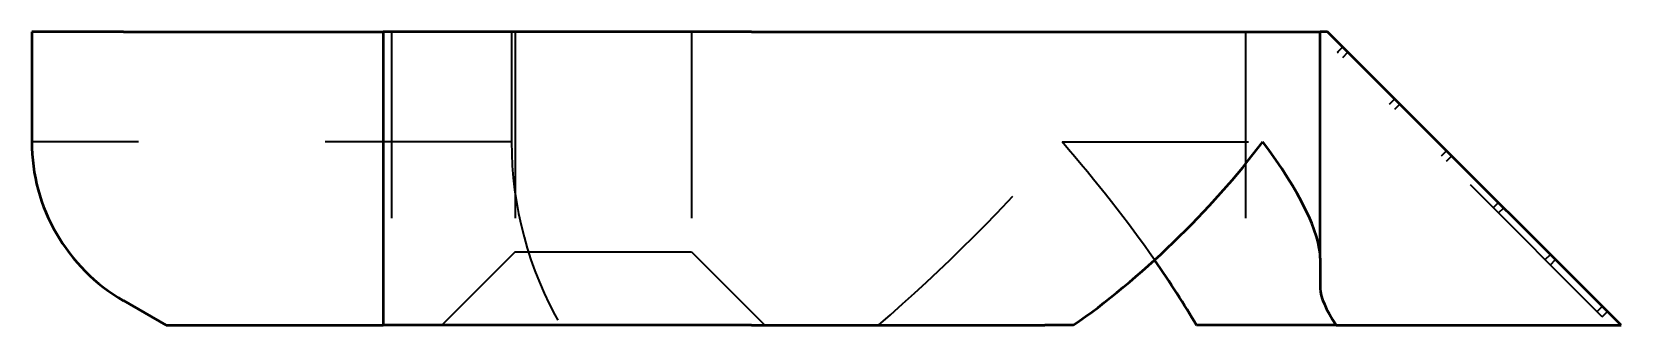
# Model space of a CAD drawing. Header units: inches. Extents: x 1.51 to 9.39, y 3.23 to 7.66.
# Drawn here: x 8.496 to 9.349, y 5.24 to 5.398 of the extents above; entities that cross this region are included whole.
import ezdxf

# ---------------------------------------------------------------- set-up
doc = ezdxf.new("R2010")
doc.units = ezdxf.units.IN
doc.header["$MEASUREMENT"] = 0
doc.linetypes.add('DASHED', pattern=[0.2067, 0.1654, -0.0413])
doc.layers.add('Hidden (ANSI)', color=7, linetype='DASHED', lineweight=35)
doc.layers.add('Visible (ANSI)', color=7, linetype='Continuous', lineweight=50)

msp = doc.modelspace()

# ---------------------------------------------------------------- linework, layer by layer
at = {"layer": 'Hidden (ANSI)', "ltscale": 0.299852}
for p, q in [((8.68942, 5.39797), (8.68942, 5.24049)), ((9.14747, 5.39797), (9.14747, 5.24049))]:
    msp.add_line(p, q, dxfattribs=at)
at = {"layer": 'Hidden (ANSI)', "ltscale": 0.112382}
msp.add_line((8.75377, 5.39797), (8.75377, 5.33891), dxfattribs=at)
at = {"layer": 'Hidden (ANSI)', "ltscale": 0.224864}
for p, q in [((8.75574, 5.39797), (8.75574, 5.27986)), ((8.85023, 5.39797), (8.85023, 5.27986))]:
    msp.add_line(p, q, dxfattribs=at)
at = {"layer": 'Hidden (ANSI)', "ltscale": 0.007399}
for p, q in [((9.19684, 5.38704), (9.19963, 5.38982)), ((9.19963, 5.38425), (9.20241, 5.38704)), ((9.22468, 5.3592), (9.22747, 5.36198)), ((9.22747, 5.35641), (9.23025, 5.3592)), ((9.25252, 5.33136), (9.2553, 5.33414)), ((9.2553, 5.32857), (9.25809, 5.33136)), ((9.28036, 5.30352), (9.28314, 5.3063)), ((9.28314, 5.30073), (9.28593, 5.30352)), ((9.3082, 5.27568), (9.31098, 5.27846)), ((9.31098, 5.2729), (9.31377, 5.27568)), ((9.33604, 5.24784), (9.33882, 5.25062)), ((9.33882, 5.24506), (9.3416, 5.24784))]:
    msp.add_line(p, q, dxfattribs=at)
at = {"layer": 'Hidden (ANSI)', "ltscale": 0.382339}
msp.add_line((9.33882, 5.24506), (9.19684, 5.38704), dxfattribs=at)
at = {"layer": 'Hidden (ANSI)', "ltscale": 0.489976}
msp.add_line((8.75377, 5.33891), (8.49647, 5.33891), dxfattribs=at)
at = {"layer": 'Hidden (ANSI)', "ltscale": 0.40992}
msp.add_line((9.04905, 5.33891), (9.15668, 5.33891), dxfattribs=at)
at = {"layer": 'Hidden (ANSI)', "ltscale": 0.105949}
for p, q in [((8.75574, 5.27986), (8.71637, 5.24049)), ((8.85023, 5.27986), (8.8896, 5.24049))]:
    msp.add_line(p, q, dxfattribs=at)
at = {"layer": 'Hidden (ANSI)', "ltscale": 0.282598}
msp.add_line((8.75574, 5.27986), (8.85023, 5.27986), dxfattribs=at)
at = {"layer": 'Hidden (ANSI)', "ltscale": 0.271412}
msp.add_arc((8.95062, 5.33891), 0.19685, 180, 210, dxfattribs=at)
msp.add_ellipse((8.95062, 5.33891), major_axis=(0.19014, 0.19014), ratio=0.267949, start_param=4.45059, end_param=4.974188, dxfattribs=at)
at = {"layer": 'Hidden (ANSI)', "ltscale": 0.172238}
msp.add_ellipse((8.95062, 5.33891), major_axis=(0.19014, -0.19014), ratio=0.267949, start_param=0.981082, end_param=1.308997, dxfattribs=at)
at = {"layer": 'Visible (ANSI)'}
for p, q in [((8.54569, 5.39797), (8.49647, 5.39797)), ((8.49647, 5.39797), (8.49647, 5.33891)), ((8.54569, 5.39797), (8.65005, 5.39797)), ((8.65005, 5.39797), (8.68488, 5.39797)), ((8.88252, 5.39797), (8.68488, 5.39797)), ((8.68488, 5.39797), (8.68488, 5.24049)), ((8.88252, 5.39797), (8.97491, 5.39797)), ((8.97491, 5.39797), (9.0399, 5.39797)), ((9.0399, 5.39797), (9.18754, 5.39797)), ((9.19148, 5.39797), (9.18754, 5.39797)), ((9.18754, 5.2764), (9.18754, 5.39797)), ((9.22691, 5.36254), (9.19148, 5.39797)), ((9.34896, 5.24049), (9.22691, 5.36254)), ((9.18754, 5.2764), (9.18754, 5.26017)), ((8.54569, 5.25367), (8.56853, 5.24049)), ((8.56853, 5.24049), (8.65005, 5.24049)), ((8.65005, 5.24049), (8.68488, 5.24049)), ((8.88252, 5.24049), (8.68488, 5.24049)), ((8.88252, 5.24049), (8.97491, 5.24049)), ((8.97491, 5.24049), (9.0399, 5.24049)), ((9.05502, 5.24049), (9.0399, 5.24049)), ((9.19611, 5.24049), (9.1211, 5.24049)), ((9.19611, 5.24049), (9.22691, 5.24049)), ((9.22691, 5.24049), (9.34896, 5.24049))]:
    msp.add_line(p, q, dxfattribs=at)
msp.add_arc((8.5949, 5.33891), 0.09843, 180, 240, dxfattribs=at)
for centre, major_axis, start_param, end_param in [((9.08912, 5.31618), (-0.09507, -0.09507), 0.955227, 2.06564), ((9.08912, 5.36164), (-0.09507, 0.09507), 3.403392, 4.217546), ((8.95062, 5.33891), (0.19014, -0.19014), 0.785398, 0.981082), ((9.22691, 5.22608), (-0.03803, 0.03803), 0.261799, 0.934263)]:
    msp.add_ellipse(centre, major_axis=major_axis, ratio=0.267949, start_param=start_param, end_param=end_param, dxfattribs=at)

doc.saveas('drawing.dxf')
